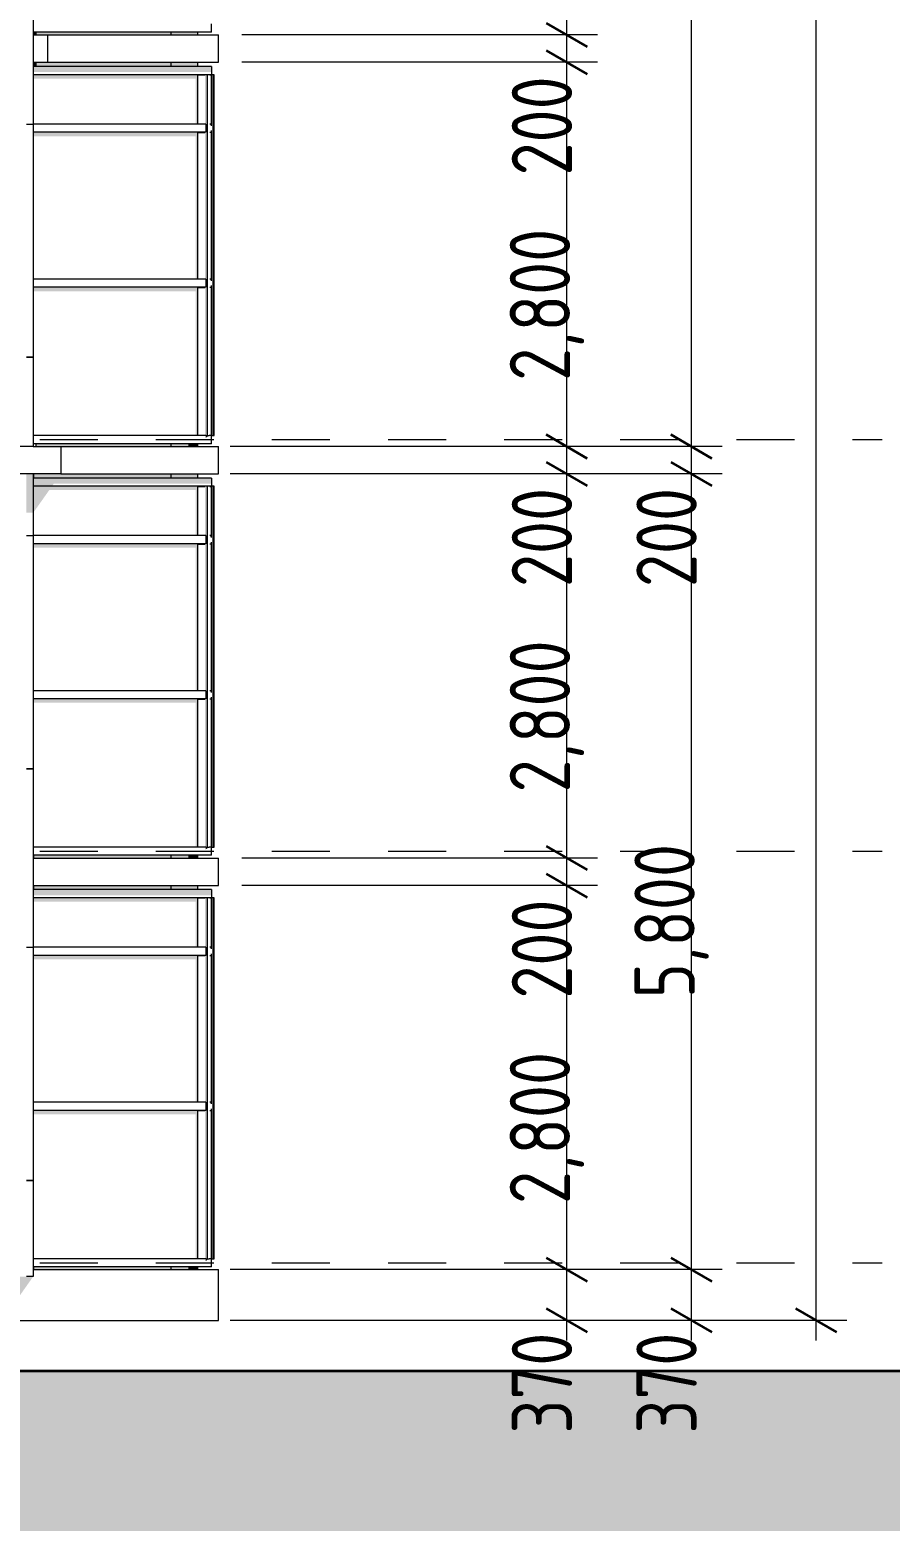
# Model space of a CAD drawing. Header units: millimetres. Extents: x 18162 to 7085488, y 72188 to 247925.
# Drawn here: x 6577329 to 6583603, y 108458 to 119329 of the extents above; entities that cross this region are included whole.
import ezdxf

# ---------------------------------------------------------------- set-up
doc = ezdxf.new("R2010")
doc.units = ezdxf.units.MM
doc.header["$MEASUREMENT"] = 0
doc.linetypes.add('Dashed', pattern=[423.333333, 211.666667, -211.666667])
for name, color, linetype in [('Drawing & Figure', 7, 'Continuous'), ('Finish - Wall', 7, 'Continuous'), ('Interior - Stair & Railing', 7, 'Continuous'), ('Structural - Bearing', 7, 'Continuous')]:
    doc.layers.add(name, color=color, linetype=linetype)
doc.styles.add('GENERATED_STYLE_3', font='', dxfattribs={"width": 0.8})
doc.styles.get('GENERATED_STYLE_3').set_extended_font_data('ISOCPEUR MON')
doc.dimstyles.new('GENERATED_STYLE__33', dxfattribs={"dimtxt": 440.00001, "dimasz": 228, "dimexe": 0.18, "dimexo": 20220.414063, "dimgap": 0, "dimtad": 1, "dimdec": 0, "dimzin": 0, "dimdsep": 46, "dimtxsty": 'GENERATED_STYLE_3', "dimblk": 'ARROWHEAD_2', "dimblk1": 'ARROWHEAD_2', "dimblk2": 'ARROWHEAD_2', "dimcen": 0.09, "dimclrd": 13, "dimclre": 13, "dimclrt": 13, "dimadec": 0, "dimazin": 0, "dimtfac": 1, "dimtdec": 4, "dimtmove": 0, "dimatfit": 3, "dimfxl": 1, "dimtolj": 1, "dimtzin": 0, "dimarcsym": 0})
doc.dimstyles.new('GENERATED_STYLE__34', dxfattribs={"dimtxt": 440.00001, "dimasz": 228, "dimexe": 0.18, "dimexo": 20421.096515, "dimgap": 0, "dimtad": 1, "dimdec": 0, "dimzin": 0, "dimdsep": 46, "dimtxsty": 'GENERATED_STYLE_3', "dimblk": 'ARROWHEAD_2', "dimblk1": 'ARROWHEAD_2', "dimblk2": 'ARROWHEAD_2', "dimcen": 0.09, "dimclrd": 13, "dimclre": 13, "dimclrt": 13, "dimadec": 0, "dimazin": 0, "dimtfac": 1, "dimtdec": 4, "dimtmove": 0, "dimatfit": 3, "dimfxl": 1, "dimtolj": 1, "dimtzin": 0, "dimarcsym": 0})
doc.dimstyles.new('GENERATED_STYLE__37', dxfattribs={"dimtxt": 440.00001, "dimasz": 228, "dimexe": 0.18, "dimexo": 21485.964059, "dimgap": 0, "dimtad": 1, "dimdec": 0, "dimzin": 0, "dimdsep": 46, "dimtxsty": 'GENERATED_STYLE_3', "dimblk": 'ARROWHEAD_2', "dimblk1": 'ARROWHEAD_2', "dimblk2": 'ARROWHEAD_2', "dimcen": 0.09, "dimclrd": 13, "dimclre": 13, "dimclrt": 13, "dimadec": 0, "dimazin": 0, "dimtfac": 1, "dimtdec": 4, "dimtmove": 0, "dimatfit": 3, "dimfxl": 1, "dimtolj": 1, "dimtzin": 0, "dimarcsym": 0})
doc.dimstyles.new('GENERATED_STYLE__38', dxfattribs={"dimtxt": 440.00001, "dimasz": 228, "dimexe": 0.18, "dimexo": 20336.646461, "dimgap": 0, "dimtad": 1, "dimdec": 0, "dimzin": 0, "dimdsep": 46, "dimtxsty": 'GENERATED_STYLE_3', "dimblk": 'ARROWHEAD_2', "dimblk1": 'ARROWHEAD_2', "dimblk2": 'ARROWHEAD_2', "dimcen": 0.09, "dimclrd": 13, "dimclre": 13, "dimclrt": 13, "dimadec": 0, "dimazin": 0, "dimtfac": 1, "dimtdec": 4, "dimtmove": 0, "dimatfit": 3, "dimfxl": 1, "dimtolj": 1, "dimtzin": 0, "dimarcsym": 0})
doc.dimstyles.new('GENERATED_STYLE__39', dxfattribs={"dimtxt": 440.00001, "dimasz": 228, "dimexe": 0.18, "dimexo": 20256.234337, "dimgap": 0, "dimtad": 1, "dimdec": 0, "dimzin": 0, "dimdsep": 46, "dimtxsty": 'GENERATED_STYLE_3', "dimblk": 'ARROWHEAD_2', "dimblk1": 'ARROWHEAD_2', "dimblk2": 'ARROWHEAD_2', "dimcen": 0.09, "dimclrd": 13, "dimclre": 13, "dimclrt": 13, "dimadec": 0, "dimazin": 0, "dimtfac": 1, "dimtdec": 4, "dimtmove": 0, "dimatfit": 3, "dimfxl": 1, "dimtolj": 1, "dimtzin": 0, "dimarcsym": 0})
doc.dimstyles.new('GENERATED_STYLE__41', dxfattribs={"dimtxt": 440.00001, "dimasz": 228, "dimexe": 0.18, "dimexo": 18955.962133, "dimgap": 0, "dimtad": 1, "dimdec": 0, "dimzin": 0, "dimdsep": 46, "dimtxsty": 'GENERATED_STYLE_3', "dimblk": 'ARROWHEAD_2', "dimblk1": 'ARROWHEAD_2', "dimblk2": 'ARROWHEAD_2', "dimcen": 0.09, "dimclrd": 13, "dimclre": 13, "dimclrt": 13, "dimadec": 0, "dimazin": 0, "dimtfac": 1, "dimtdec": 4, "dimtmove": 0, "dimatfit": 3, "dimfxl": 1, "dimtolj": 1, "dimtzin": 0, "dimarcsym": 0})
pattern_1 = [(0, (6480357.9, 110341.8), (0, 1000), []), (90, (6480357.9, 110341.8), (-1000, 0), [])]

# ---------------------------------------------------------------- blocks, each defined once
blk = doc.blocks.new('*X3114', base_point=(6480358, 110342))
at = {"layer": 'Structural - Bearing', "color": 7, "linetype": 'Continuous', "lineweight": 9}
blk.add_line((6577458, 119292), (6577458, 119092), dxfattribs=at)
blk = doc.blocks.new('*X3151', base_point=(6480358, 110342))
at = {"layer": 'Structural - Bearing', "color": 7, "linetype": 'Continuous', "lineweight": 13}
for p, q in [((6577304, 115642), (6577354, 115642)), ((6577304, 113942), (6577354, 113942)), ((6577354, 113942), (6577304, 113942))]:
    blk.add_line(p, q, dxfattribs=at)
blk = doc.blocks.new('*X3305', base_point=(6480358, 110342))
at = {"layer": 'Structural - Bearing', "color": 8, "linetype": 'Continuous', "lineweight": 13}
for p, q in [((6577304, 118642), (6577354, 118642)), ((6577304, 116942), (6577354, 116942)), ((6577354, 116942), (6577304, 116942))]:
    blk.add_line(p, q, dxfattribs=at)
blk = doc.blocks.new('*X3341', base_point=(6480358, 110342))
at = {"layer": 'Structural - Bearing', "color": 7, "linetype": 'Continuous', "lineweight": 13}
for p, q in [((6577304, 112642), (6577354, 112642)), ((6577304, 110942), (6577354, 110942)), ((6577354, 110942), (6577304, 110942))]:
    blk.add_line(p, q, dxfattribs=at)
blk = doc.blocks.new('*D3420', base_point=(6480358, 110342))
at = {"color": 13, "linetype": 'Continuous', "lineweight": 13}
for p, q in [((6581244, 110292), (6581244, 113092)), ((6581469, 110292), (6578874, 110292)), ((6581244, 109922), (6581244, 110292)), ((6581469, 109922), (6578874, 109922)), ((6581244, 109775), (6581244, 109922))]:
    blk.add_line(p, q, dxfattribs=at)
at = {"color": 12, "linetype": 'Continuous', "lineweight": 35}
for p, q in [((6581094, 110378), (6581394, 110205)), ((6581094, 110008), (6581394, 109835))]:
    blk.add_line(p, q, dxfattribs=at)
at = {"color": 13, "lineweight": 13, "insert": (6581283, 109097), "char_height": 440, "attachment_point": 7, "rotation": 90, "style": 'GENERATED_STYLE_3'}
blk.add_mtext('\\A1;{\\pql;\\fISOCPEUR MON|b0|i0|c0|p0;\\W0.800000;370}', dxfattribs=at)
blk = doc.blocks.new('ARROWHEAD_2')
at = {"color": 0, "linetype": 'Continuous', "lineweight": 0}
for p, q in [((-0.378, -0.655), (0.378, 0.655)), ((0, 0), (-1, 0))]:
    blk.add_line(p, q, dxfattribs=at)
blk = doc.blocks.new('*D3421', base_point=(6480358, 110342))
at = {"color": 12, "linetype": 'Continuous', "lineweight": 35}
for p, q in [((6581094, 113178), (6581394, 113005)), ((6581094, 110378), (6581394, 110205))]:
    blk.add_line(p, q, dxfattribs=at)
at = {"color": 13, "linetype": 'Continuous', "lineweight": 13}
blk.add_line((6581244, 110292), (6581244, 113092), dxfattribs=at)
at = {"color": 13, "lineweight": 13, "char_height": 440, "attachment_point": 7, "rotation": 90, "style": 'GENERATED_STYLE_3'}
for s, insert in [('\\A1;{\\pql;\\fISOCPEUR MON|b0|i0|c0|p0;\\W0.800000;200}', (6581283, 112267)), ('\\A1;{\\pql;\\fISOCPEUR MON|b0|i0|c0|p0;\\W0.800000;2,800}', (6581371, 110770))]:
    blk.add_mtext(s, dxfattribs=dict(at, insert=insert))
blk = doc.blocks.new('*D3422', base_point=(6480358, 110342))
at = {"color": 12, "linetype": 'Continuous', "lineweight": 35}
for p, q in [((6581094, 113378), (6581394, 113205)), ((6581094, 113178), (6581394, 113005))]:
    blk.add_line(p, q, dxfattribs=at)
at = {"color": 13, "linetype": 'Continuous', "lineweight": 13}
for p, q in [((6581469, 113292), (6578874, 113292)), ((6581244, 113092), (6581244, 113292)), ((6581469, 113092), (6578874, 113092)), ((6581244, 110292), (6581244, 113092))]:
    blk.add_line(p, q, dxfattribs=at)
blk = doc.blocks.new('*D3423', base_point=(6480358, 110342))
at = {"color": 12, "linetype": 'Continuous', "lineweight": 35}
for p, q in [((6581094, 116178), (6581394, 116005)), ((6581094, 113378), (6581394, 113205))]:
    blk.add_line(p, q, dxfattribs=at)
at = {"color": 13, "linetype": 'Continuous', "lineweight": 13}
blk.add_line((6581244, 113292), (6581244, 116092), dxfattribs=at)
at = {"color": 13, "lineweight": 13, "char_height": 440, "attachment_point": 7, "rotation": 90, "style": 'GENERATED_STYLE_3'}
for s, insert in [('\\A1;{\\pql;\\fISOCPEUR MON|b0|i0|c0|p0;\\W0.800000;200}', (6581283, 115267)), ('\\A1;{\\pql;\\fISOCPEUR MON|b0|i0|c0|p0;\\W0.800000;2,800}', (6581371, 113770))]:
    blk.add_mtext(s, dxfattribs=dict(at, insert=insert))
blk = doc.blocks.new('*D3424', base_point=(6480358, 110342))
at = {"color": 13, "linetype": 'Continuous', "lineweight": 13}
for p, q in [((6581244, 116292), (6581244, 119092)), ((6581244, 116092), (6581244, 116292)), ((6581469, 116092), (6578874, 116092)), ((6581244, 113292), (6581244, 116092))]:
    blk.add_line(p, q, dxfattribs=at)
at = {"color": 12, "linetype": 'Continuous', "lineweight": 35}
for p, q in [((6581094, 116378), (6581394, 116205)), ((6581094, 116178), (6581394, 116005))]:
    blk.add_line(p, q, dxfattribs=at)
blk = doc.blocks.new('*D3425', base_point=(6480358, 110342))
at = {"color": 12, "linetype": 'Continuous', "lineweight": 35}
for p, q in [((6581094, 119178), (6581394, 119005)), ((6581094, 116378), (6581394, 116205))]:
    blk.add_line(p, q, dxfattribs=at)
at = {"color": 13, "linetype": 'Continuous', "lineweight": 13}
for p, q in [((6581469, 119092), (6578874, 119092)), ((6581244, 116292), (6581244, 119092)), ((6581469, 116292), (6578874, 116292)), ((6581244, 116092), (6581244, 116292))]:
    blk.add_line(p, q, dxfattribs=at)
at = {"color": 13, "lineweight": 13, "char_height": 440, "attachment_point": 7, "rotation": 90, "style": 'GENERATED_STYLE_3'}
for s, insert in [('\\A1;{\\pql;\\fISOCPEUR MON|b0|i0|c0|p0;\\W0.800000;200}', (6581283, 118267)), ('\\A1;{\\pql;\\fISOCPEUR MON|b0|i0|c0|p0;\\W0.800000;2,800}', (6581371, 116770))]:
    blk.add_mtext(s, dxfattribs=dict(at, insert=insert))
blk = doc.blocks.new('*D3426', base_point=(6480358, 110342))
at = {"color": 13, "linetype": 'Continuous', "lineweight": 13}
for p, q in [((6581244, 119292), (6581244, 122092)), ((6581244, 119092), (6581244, 119292))]:
    blk.add_line(p, q, dxfattribs=at)
at = {"color": 12, "linetype": 'Continuous', "lineweight": 35}
for p, q in [((6581094, 119378), (6581394, 119205)), ((6581094, 119178), (6581394, 119005))]:
    blk.add_line(p, q, dxfattribs=at)
blk = doc.blocks.new('*D3427', base_point=(6480358, 110342))
at = {"color": 13, "linetype": 'Continuous', "lineweight": 13}
for p, q in [((6581469, 122092), (6578874, 122092)), ((6581244, 119292), (6581244, 122092)), ((6581469, 119292), (6578874, 119292)), ((6581244, 119092), (6581244, 119292))]:
    blk.add_line(p, q, dxfattribs=at)
at = {"color": 12, "linetype": 'Continuous', "lineweight": 35}
for p, q in [((6581094, 122178), (6581394, 122005)), ((6581094, 119378), (6581394, 119205))]:
    blk.add_line(p, q, dxfattribs=at)
at = {"color": 13, "lineweight": 13, "char_height": 440, "attachment_point": 7, "rotation": 90, "style": 'GENERATED_STYLE_3'}
for s, insert in [('\\A1;{\\pql;\\fISOCPEUR MON|b0|i0|c0|p0;\\W0.800000;200}', (6581283, 121267)), ('\\A1;{\\pql;\\fISOCPEUR MON|b0|i0|c0|p0;\\W0.800000;2,800}', (6581371, 119770))]:
    blk.add_mtext(s, dxfattribs=dict(at, insert=insert))
blk = doc.blocks.new('*D3454', base_point=(6480358, 110342))
at = {"color": 12, "linetype": 'Continuous', "lineweight": 35}
for p, q in [((6582003, 110378), (6582303, 110205)), ((6582003, 110008), (6582303, 109835))]:
    blk.add_line(p, q, dxfattribs=at)
at = {"color": 13, "linetype": 'Continuous', "lineweight": 13}
for p, q in [((6582153, 109922), (6582153, 110292)), ((6582378, 109922), (6578790, 109922)), ((6582153, 109775), (6582153, 109922))]:
    blk.add_line(p, q, dxfattribs=at)
at = {"color": 13, "lineweight": 13, "insert": (6582192, 109097), "char_height": 440, "attachment_point": 7, "rotation": 90, "style": 'GENERATED_STYLE_3'}
blk.add_mtext('\\A1;{\\pql;\\fISOCPEUR MON|b0|i0|c0|p0;\\W0.800000;370}', dxfattribs=at)
blk = doc.blocks.new('*D3455', base_point=(6480358, 110342))
at = {"color": 12, "linetype": 'Continuous', "lineweight": 35}
for p, q in [((6582003, 116178), (6582303, 116005)), ((6582003, 110378), (6582303, 110205))]:
    blk.add_line(p, q, dxfattribs=at)
at = {"color": 13, "linetype": 'Continuous', "lineweight": 13}
for p, q in [((6582378, 116092), (6578790, 116092)), ((6582153, 110292), (6582153, 116092)), ((6582378, 110292), (6578790, 110292)), ((6582153, 109922), (6582153, 110292))]:
    blk.add_line(p, q, dxfattribs=at)
at = {"color": 13, "lineweight": 13, "char_height": 440, "attachment_point": 7, "rotation": 90, "style": 'GENERATED_STYLE_3'}
for s, insert in [('\\A1;{\\pql;\\fISOCPEUR MON|b0|i0|c0|p0;\\W0.800000;200}', (6582192, 115267)), ('\\A1;{\\pql;\\fISOCPEUR MON|b0|i0|c0|p0;\\W0.800000;5,800}', (6582280, 112270))]:
    blk.add_mtext(s, dxfattribs=dict(at, insert=insert))
blk = doc.blocks.new('*D3456', base_point=(6480358, 110342))
at = {"color": 13, "linetype": 'Continuous', "lineweight": 13}
for p, q in [((6582153, 116292), (6582153, 149092)), ((6582153, 116092), (6582153, 116292)), ((6582378, 116092), (6578790, 116092))]:
    blk.add_line(p, q, dxfattribs=at)
at = {"color": 12, "linetype": 'Continuous', "lineweight": 35}
for p, q in [((6582003, 116378), (6582303, 116205)), ((6582003, 116178), (6582303, 116005))]:
    blk.add_line(p, q, dxfattribs=at)
blk = doc.blocks.new('*D3457', base_point=(6480358, 110342))
at = {"color": 12, "linetype": 'Continuous', "lineweight": 35}
for p, q in [((6582003, 149178), (6582303, 149005)), ((6582003, 116378), (6582303, 116205))]:
    blk.add_line(p, q, dxfattribs=at)
at = {"color": 13, "linetype": 'Continuous', "lineweight": 13}
for p, q in [((6582378, 149092), (6578790, 149092)), ((6582153, 116292), (6582153, 149092)), ((6582378, 116292), (6578790, 116292)), ((6582153, 116092), (6582153, 116292))]:
    blk.add_line(p, q, dxfattribs=at)
at = {"color": 13, "lineweight": 13, "char_height": 440, "attachment_point": 7, "rotation": 90, "style": 'GENERATED_STYLE_3'}
for s, insert in [('\\A1;{\\pql;\\fISOCPEUR MON|b0|i0|c0|p0;\\W0.800000;200}', (6582192, 148267)), ('\\A1;{\\pql;\\fISOCPEUR MON|b0|i0|c0|p0;\\W0.800000;32,800}', (6582280, 131647))]:
    blk.add_mtext(s, dxfattribs=dict(at, insert=insert))
blk = doc.blocks.new('*D3463', base_point=(6480358, 110342))
at = {"color": 13, "linetype": 'Continuous', "lineweight": 13}
for p, q in [((6583287, 160792), (6577610, 160792)), ((6583062, 109922), (6583062, 160792)), ((6583287, 109922), (6578912, 109922)), ((6583062, 109775), (6583062, 109922))]:
    blk.add_line(p, q, dxfattribs=at)
at = {"color": 12, "linetype": 'Continuous', "lineweight": 35}
for p, q in [((6582912, 160878), (6583212, 160705)), ((6582912, 110008), (6583212, 109835))]:
    blk.add_line(p, q, dxfattribs=at)
at = {"color": 13, "lineweight": 13, "insert": (6583189, 134681), "char_height": 440, "attachment_point": 7, "rotation": 90, "style": 'GENERATED_STYLE_3'}
blk.add_mtext('\\A1;{\\pql;\\fISOCPEUR MON|b0|i0|c0|p0;\\W0.800000;50,870}', dxfattribs=at)

msp = doc.modelspace()

# ---------------------------------------------------------------- hatches: boundary and pattern name
at = {"layer": 'Drawing & Figure', "linetype": 'Continuous', "lineweight": 0}
msp.add_hatch(color=49, dxfattribs=at).paths.add_polyline_path([(6684225.4, 109551.8), (6576088.5, 109551.8), (6570388.6, 108185), (6567418.6, 108195.1), (6558683.6, 106691.8), (6428160.1, 106691.8), (6428160.1, 72524.1), (6684225.4, 72524.1)])
at = {"layer": 'Finish - Wall', "linetype": 'Continuous', "lineweight": 0}
for points in [[(6577353.6, 119061.8), (6577353.6, 119021.1), (6578653.6, 119021.1), (6578653.6, 119061.8)], [(6577353.6, 119001.8), (6577353.6, 118973.5), (6578538.6, 118973.5), (6578538.6, 118641.8), (6578553.6, 118641.8), (6578553.6, 119001.8)], [(6578553.6, 118994.7), (6578606.2, 118994.7), (6578606.2, 119001.8), (6578553.6, 119001.8)], [(6578606.2, 118641.8), (6578611.2, 118641.8), (6578611.2, 118611.8), (6578623.6, 118611.8), (6578623.6, 119001.8), (6578606.2, 119001.8)], [(6578636, 119001.8), (6578641, 118994.7), (6578641, 119001.8)], [(6578641, 119001.8), (6578641, 118994.7), (6578648.6, 118994.7), (6578653.6, 119001.8)], [(6578606.2, 117511.8), (6578611.2, 117511.8), (6578611.2, 117481.8), (6578623.6, 117481.8), (6578623.6, 118611.8), (6578611.2, 118611.8), (6578611.2, 118581.8), (6578606.2, 118581.8)], [(6578641, 118641.8), (6578647.3, 118632.9), (6578653.6, 118629.2)], [(6578653.6, 118629.2), (6578653.6, 118641.8), (6578641, 118641.8)], [(6577353.6, 118581.8), (6577353.6, 118553.5), (6578538.6, 118553.5), (6578538.6, 117511.8), (6578553.6, 117511.8), (6578553.6, 118581.8)], [(6578606.2, 118581.8), (6578553.6, 118581.8), (6578553.6, 118574.7), (6578606.2, 118574.7)], [(6578653.6, 117499.2), (6578641, 117511.8), (6578647.3, 117502.9)], [(6578653.6, 117511.8), (6578641, 117511.8), (6578653.6, 117499.2)], [(6578553.6, 117451.8), (6577353.6, 117451.8), (6577353.6, 117423.5), (6578538.6, 117423.5), (6578538.6, 116371.8), (6578553.6, 116371.8)], [(6578606.2, 117451.8), (6578553.6, 117451.8), (6578553.6, 117444.7), (6578606.2, 117444.7)], [(6578611.2, 117451.8), (6578606.2, 117451.8), (6578606.2, 116371.8), (6578623.6, 116371.8), (6578623.6, 117481.8), (6578611.2, 117481.8)], [(6578611.2, 116371.8), (6578611.2, 116354.2), (6578636, 116371.8)], [(6577353.6, 116001.8), (6577490.1, 116001.8), (6577503.7, 116021.1), (6578653.6, 116021.1), (6578653.6, 116061.8), (6577353.6, 116061.8)], [(6578553.6, 116001.8), (6577353.6, 116001.8), (6577353.6, 115808.7), (6577470.1, 115973.5), (6578538.6, 115973.5), (6578538.6, 115641.8), (6578553.6, 115641.8)], [(6578553.6, 116001.8), (6578553.6, 115994.7), (6578606.2, 115994.7), (6578606.2, 116001.8)], [(6578606.2, 115641.8), (6578611.2, 115641.8), (6578611.2, 115611.8), (6578623.6, 115611.8), (6578623.6, 116001.8), (6578606.2, 116001.8)], [(6578636, 116001.8), (6578641, 115994.7), (6578641, 116001.8)], [(6578653.6, 116001.8), (6578641, 116001.8), (6578641, 115994.7), (6578648.6, 115994.7)], [(6578553.6, 115581.8), (6577353.6, 115581.8), (6577353.6, 115553.5), (6578538.6, 115553.5), (6578538.6, 114511.8), (6578553.6, 114511.8)], [(6578606.2, 115581.8), (6578553.6, 115581.8), (6578553.6, 115574.7), (6578606.2, 115574.7)], [(6578606.2, 114511.8), (6578611.2, 114511.8), (6578611.2, 114481.8), (6578623.6, 114481.8), (6578623.6, 115611.8), (6578611.2, 115611.8), (6578611.2, 115581.8), (6578606.2, 115581.8)], [(6578641, 115641.8), (6578647.3, 115632.9), (6578653.6, 115629.2)], [(6578653.6, 115629.2), (6578653.6, 115641.8), (6578641, 115641.8)], [(6578611.2, 114451.8), (6578606.2, 114451.8), (6578606.2, 113371.8), (6578623.6, 113371.8), (6578623.6, 114481.8), (6578611.2, 114481.8)], [(6578641, 114511.8), (6578647.3, 114502.9), (6578653.6, 114499.2)], [(6578653.6, 114511.8), (6578641, 114511.8), (6578653.6, 114499.2)], [(6577353.6, 114451.8), (6577353.6, 114423.5), (6578538.6, 114423.5), (6578538.6, 113371.8), (6578553.6, 113371.8), (6578553.6, 114451.8)], [(6578553.6, 114444.7), (6578606.2, 114444.7), (6578606.2, 114451.8), (6578553.6, 114451.8)], [(6578611.2, 113371.8), (6578611.2, 113354.2), (6578636, 113371.8)], [(6578653.6, 113061.8), (6577353.6, 113061.8), (6577353.6, 113021.1), (6578653.6, 113021.1)], [(6577353.6, 113001.8), (6577353.6, 112973.5), (6578538.6, 112973.5), (6578538.6, 112641.8), (6578553.6, 112641.8), (6578553.6, 113001.8)], [(6578553.6, 112994.7), (6578606.2, 112994.7), (6578606.2, 113001.8), (6578553.6, 113001.8)], [(6578606.2, 112641.8), (6578611.2, 112641.8), (6578611.2, 112611.8), (6578623.6, 112611.8), (6578623.6, 113001.8), (6578606.2, 113001.8)], [(6578636, 113001.8), (6578641, 112994.7), (6578641, 113001.8)], [(6578653.6, 113001.8), (6578641, 113001.8), (6578641, 112994.7), (6578648.6, 112994.7)], [(6578653.6, 112629.2), (6578641, 112641.8), (6578647.3, 112632.9)], [(6578653.6, 112629.2), (6578653.6, 112641.8), (6578641, 112641.8)], [(6577353.6, 112581.8), (6577353.6, 112553.5), (6578538.6, 112553.5), (6578538.6, 111511.8), (6578553.6, 111511.8), (6578553.6, 112581.8)], [(6578606.2, 112581.8), (6578553.6, 112581.8), (6578553.6, 112574.7), (6578606.2, 112574.7)], [(6578611.2, 112581.8), (6578606.2, 112581.8), (6578606.2, 111511.8), (6578611.2, 111511.8), (6578611.2, 111481.8), (6578623.6, 111481.8), (6578623.6, 112611.8), (6578611.2, 112611.8)], [(6578553.6, 111451.8), (6577353.6, 111451.8), (6577353.6, 111423.5), (6578538.6, 111423.5), (6578538.6, 110371.8), (6578553.6, 110371.8)], [(6578553.6, 111451.8), (6578553.6, 111444.7), (6578606.2, 111444.7), (6578606.2, 111451.8)], [(6578611.2, 111451.8), (6578606.2, 111451.8), (6578606.2, 110371.8), (6578623.6, 110371.8), (6578623.6, 111481.8), (6578611.2, 111481.8)], [(6578653.6, 111499.2), (6578641, 111511.8), (6578647.3, 111502.9)], [(6578653.6, 111511.8), (6578641, 111511.8), (6578653.6, 111499.2)], [(6578611.2, 110371.8), (6578611.2, 110354.2), (6578636, 110371.8)]]:
    msp.add_hatch(color=49, dxfattribs=at).paths.add_polyline_path(points)
at = {"layer": 'Interior - Stair & Railing', "linetype": 'Continuous', "lineweight": 0}
for points in [[(6578491.8, 116311.8), (6578491.6, 116311.8), (6578491.6, 116291.8), (6578491.8, 116291.8)], [(6578492.3, 116311.8), (6578491.8, 116311.8), (6578491.8, 116291.8), (6578492.3, 116291.8)], [(6578493.2, 116311.8), (6578492.3, 116311.8), (6578492.3, 116291.8), (6578493.2, 116291.8)], [(6578494.4, 116311.8), (6578493.2, 116311.8), (6578493.2, 116291.8), (6578494.4, 116291.8)], [(6578494.4, 116311.8), (6578494.4, 116291.8), (6578495.9, 116291.8), (6578495.9, 116311.8)], [(6578497.6, 116311.8), (6578495.9, 116311.8), (6578495.9, 116291.8), (6578497.6, 116291.8)], [(6578499.5, 116311.8), (6578497.6, 116311.8), (6578497.6, 116291.8), (6578499.5, 116291.8)], [(6578499.5, 116311.8), (6578499.5, 116291.8), (6578501.5, 116291.8), (6578501.5, 116311.8)], [(6578503.6, 116311.8), (6578501.5, 116311.8), (6578501.5, 116291.8), (6578503.6, 116291.8)], [(6578505.7, 116311.8), (6578503.6, 116311.8), (6578503.6, 116291.8), (6578505.7, 116291.8)], [(6578505.7, 116291.8), (6578507.7, 116291.8), (6578507.7, 116311.8), (6578505.7, 116311.8)], [(6578509.6, 116311.8), (6578507.7, 116311.8), (6578507.7, 116291.8), (6578509.6, 116291.8)], [(6578511.3, 116311.8), (6578509.6, 116311.8), (6578509.6, 116291.8), (6578511.3, 116291.8)], [(6578511.3, 116311.8), (6578511.3, 116291.8), (6578512.8, 116291.8), (6578512.8, 116311.8)], [(6578514, 116311.8), (6578512.8, 116311.8), (6578512.8, 116291.8), (6578514, 116291.8)], [(6578514.9, 116311.8), (6578514, 116311.8), (6578514, 116291.8), (6578514.9, 116291.8)], [(6578515.4, 116311.8), (6578514.9, 116311.8), (6578514.9, 116291.8), (6578515.4, 116291.8)], [(6578515.6, 116311.8), (6578515.4, 116311.8), (6578515.4, 116291.8), (6578515.6, 116291.8)], [(6578491.8, 113311.8), (6578491.6, 113311.8), (6578491.6, 113291.8), (6578491.8, 113291.8)], [(6578492.3, 113311.8), (6578491.8, 113311.8), (6578491.8, 113291.8), (6578492.3, 113291.8)], [(6578493.2, 113311.8), (6578492.3, 113311.8), (6578492.3, 113291.8), (6578493.2, 113291.8)], [(6578494.4, 113311.8), (6578493.2, 113311.8), (6578493.2, 113291.8), (6578494.4, 113291.8)], [(6578495.9, 113311.8), (6578494.4, 113311.8), (6578494.4, 113291.8), (6578495.9, 113291.8)], [(6578497.6, 113311.8), (6578495.9, 113311.8), (6578495.9, 113291.8), (6578497.6, 113291.8)], [(6578499.5, 113311.8), (6578497.6, 113311.8), (6578497.6, 113291.8), (6578499.5, 113291.8)], [(6578499.5, 113311.8), (6578499.5, 113291.8), (6578501.5, 113291.8), (6578501.5, 113311.8)], [(6578503.6, 113311.8), (6578501.5, 113311.8), (6578501.5, 113291.8), (6578503.6, 113291.8)], [(6578505.7, 113311.8), (6578503.6, 113311.8), (6578503.6, 113291.8), (6578505.7, 113291.8)], [(6578505.7, 113291.8), (6578507.7, 113291.8), (6578507.7, 113311.8), (6578505.7, 113311.8)], [(6578509.6, 113311.8), (6578507.7, 113311.8), (6578507.7, 113291.8), (6578509.6, 113291.8)], [(6578511.3, 113311.8), (6578509.6, 113311.8), (6578509.6, 113291.8), (6578511.3, 113291.8)], [(6578511.3, 113311.8), (6578511.3, 113291.8), (6578512.8, 113291.8), (6578512.8, 113311.8)], [(6578514, 113311.8), (6578512.8, 113311.8), (6578512.8, 113291.8), (6578514, 113291.8)], [(6578514.9, 113311.8), (6578514, 113311.8), (6578514, 113291.8), (6578514.9, 113291.8)], [(6578515.4, 113311.8), (6578514.9, 113311.8), (6578514.9, 113291.8), (6578515.4, 113291.8)], [(6578515.6, 113311.8), (6578515.4, 113311.8), (6578515.4, 113291.8), (6578515.6, 113291.8)], [(6578491.8, 110311.8), (6578491.6, 110311.8), (6578491.6, 110291.8), (6578491.8, 110291.8)], [(6578492.3, 110311.8), (6578491.8, 110311.8), (6578491.8, 110291.8), (6578492.3, 110291.8)], [(6578493.2, 110311.8), (6578492.3, 110311.8), (6578492.3, 110291.8), (6578493.2, 110291.8)], [(6578494.4, 110311.8), (6578493.2, 110311.8), (6578493.2, 110291.8), (6578494.4, 110291.8)], [(6578494.4, 110311.8), (6578494.4, 110291.8), (6578495.9, 110291.8), (6578495.9, 110311.8)], [(6578497.6, 110311.8), (6578495.9, 110311.8), (6578495.9, 110291.8), (6578497.6, 110291.8)], [(6578499.5, 110311.8), (6578497.6, 110311.8), (6578497.6, 110291.8), (6578499.5, 110291.8)], [(6578499.5, 110311.8), (6578499.5, 110291.8), (6578501.5, 110291.8), (6578501.5, 110311.8)], [(6578503.6, 110311.8), (6578501.5, 110311.8), (6578501.5, 110291.8), (6578503.6, 110291.8)], [(6578505.7, 110311.8), (6578503.6, 110311.8), (6578503.6, 110291.8), (6578505.7, 110291.8)], [(6578505.7, 110291.8), (6578507.7, 110291.8), (6578507.7, 110311.8), (6578505.7, 110311.8)], [(6578509.6, 110311.8), (6578507.7, 110311.8), (6578507.7, 110291.8), (6578509.6, 110291.8)], [(6578511.3, 110311.8), (6578509.6, 110311.8), (6578509.6, 110291.8), (6578511.3, 110291.8)], [(6578511.3, 110311.8), (6578511.3, 110291.8), (6578512.8, 110291.8), (6578512.8, 110311.8)], [(6578514, 110311.8), (6578512.8, 110311.8), (6578512.8, 110291.8), (6578514, 110291.8)], [(6578514.9, 110311.8), (6578514, 110311.8), (6578514, 110291.8), (6578514.9, 110291.8)], [(6578515.4, 110311.8), (6578514.9, 110311.8), (6578514.9, 110291.8), (6578515.4, 110291.8)], [(6578515.6, 110311.8), (6578515.4, 110311.8), (6578515.4, 110291.8), (6578515.6, 110291.8)]]:
    msp.add_hatch(color=49, dxfattribs=at).paths.add_polyline_path(points)
at = {"layer": 'Structural - Bearing', "linetype": 'Continuous', "lineweight": 0}
for points in [[(6577353.6, 119291.8), (6577373.6, 119291.8), (6577373.6, 119311.8), (6577353.6, 119311.8)], [(6577373.6, 119311.8), (6577373.6, 119291.8), (6578553.6, 119291.8), (6578553.6, 119311.8)], [(6577353.6, 119091.8), (6577353.6, 119061.8), (6577373.6, 119061.8), (6577373.6, 119091.8)], [(6577373.6, 119091.8), (6577373.6, 119061.8), (6578553.6, 119061.8), (6578553.6, 119091.8)], [(6578491.6, 116311.8), (6577373.6, 116311.8), (6577373.6, 116291.8), (6578491.6, 116291.8)], [(6578515.6, 116291.8), (6578553.6, 116291.8), (6578553.6, 116311.8), (6578515.6, 116311.8)], [(6577353.6, 116091.8), (6577303.6, 116091.8), (6577303.6, 115808.9), (6577353.6, 115808.9)], [(6578553.6, 116091.8), (6577353.6, 116091.8), (6577353.6, 116061.8), (6578553.6, 116061.8)], [(6577353.6, 113291.8), (6578491.6, 113291.8), (6578491.6, 113311.8), (6577353.6, 113311.8)], [(6578515.6, 113311.8), (6578515.6, 113291.8), (6578553.6, 113291.8), (6578553.6, 113311.8)], [(6577353.6, 113091.8), (6577353.6, 113061.8), (6578553.6, 113061.8), (6578553.6, 113091.8)], [(6577203.6, 110241.8), (6577203.6, 110029.7), (6577353.6, 110241.8)], [(6577353.6, 110291.8), (6578491.6, 110291.8), (6578491.6, 110311.8), (6577353.6, 110311.8)], [(6578515.6, 110311.8), (6578515.6, 110291.8), (6578553.6, 110291.8), (6578553.6, 110311.8)]]:
    msp.add_hatch(color=49, dxfattribs=at).paths.add_polyline_path(points)
at = {"layer": 'Structural - Bearing', "linetype": 'Continuous', "lineweight": 9}
h = msp.add_hatch(dxfattribs=at)
h.set_pattern_fill('Grid_100x100_0002', style=0, pattern_type=2)
h.set_pattern_definition([(0, (6480357.9, 110341.8), (0, 1000), []), (90, (6480357.9, 110341.8), (-1000, 0), [])])
h.paths.add_polyline_path([(6577373.6, 119311.8), (6577373.6, 119291.8), (6578553.6, 119291.8), (6578553.6, 119311.8)])
h = msp.add_hatch(dxfattribs=at)
h.set_pattern_fill('Grid_100x100_0002', style=0, pattern_type=2)
h.set_pattern_definition([(0, (6480357.9, 110341.8), (0, 1000), []), (90, (6480357.9, 110341.8), (-1000, 0), [])])
h.paths.add_polyline_path([(6577373.6, 119091.8), (6577373.6, 119061.8), (6578553.6, 119061.8), (6578553.6, 119091.8)])
h = msp.add_hatch(dxfattribs=at)
h.set_pattern_fill('Grid_100x100_0002', style=0, pattern_type=2)
h.set_pattern_definition([(0, (6480357.9, 110341.8), (0, 1000), []), (90, (6480357.9, 110341.8), (-1000, 0), [])])
h.paths.add_polyline_path([(6578491.6, 116311.8), (6577373.6, 116311.8), (6577373.6, 116291.8), (6578491.6, 116291.8)])
h = msp.add_hatch(dxfattribs=at)
h.set_pattern_fill('Grid_100x100_0002', style=0, pattern_type=2)
h.set_pattern_definition(pattern_1)
h.paths.add_polyline_path([(6578515.6, 116291.8), (6578553.6, 116291.8), (6578553.6, 116311.8), (6578515.6, 116311.8)])
h = msp.add_hatch(dxfattribs=at)
h.set_pattern_fill('Grid_100x100_0002', style=0, pattern_type=2)
h.set_pattern_definition([(0, (6480357.9, 110341.8), (0, 1000), []), (90, (6480357.9, 110341.8), (-1000, 0), [])])
h.paths.add_polyline_path([(6578553.6, 116091.8), (6577353.6, 116091.8), (6577353.6, 116061.8), (6578553.6, 116061.8)])
h = msp.add_hatch(dxfattribs=at)
h.set_pattern_fill('Grid_100x100_0002', style=0, pattern_type=2)
h.set_pattern_definition([(0, (6480357.9, 110341.8), (-1e-10, 1000), []), (90, (6480357.9, 110341.8), (-1000, 0), [])])
h.paths.add_polyline_path([(6577353.6, 113291.8), (6578491.6, 113291.8), (6578491.6, 113311.8), (6577353.6, 113311.8)])
h = msp.add_hatch(dxfattribs=at)
h.set_pattern_fill('Grid_100x100_0002', style=0, pattern_type=2)
h.set_pattern_definition(pattern_1)
h.paths.add_polyline_path([(6578515.6, 113311.8), (6578515.6, 113291.8), (6578553.6, 113291.8), (6578553.6, 113311.8)])
h = msp.add_hatch(dxfattribs=at)
h.set_pattern_fill('Grid_100x100_0002', style=0, pattern_type=2)
h.set_pattern_definition([(0, (6480357.9, 110341.8), (1e-10, 1000), []), (90, (6480357.9, 110341.8), (-1000, 0), [])])
h.paths.add_polyline_path([(6577353.6, 113091.8), (6577353.6, 113061.8), (6578553.6, 113061.8), (6578553.6, 113091.8)])
h = msp.add_hatch(dxfattribs=at)
h.set_pattern_fill('Grid_100x100_0002', style=0, pattern_type=2)
h.set_pattern_definition([(0, (6480357.9, 110341.8), (0, 1000), []), (90, (6480357.9, 110341.8), (-1000, 0), [])])
h.paths.add_polyline_path([(6577353.6, 110291.8), (6578491.6, 110291.8), (6578491.6, 110311.8), (6577353.6, 110311.8)])
h = msp.add_hatch(dxfattribs=at)
h.set_pattern_fill('Grid_100x100_0002', style=0, pattern_type=2)
h.set_pattern_definition([(0, (6480357.9, 110341.8), (0, 1000), []), (90, (6480357.9, 110341.8), (-1000, 0), [])])
h.paths.add_polyline_path([(6578515.6, 110311.8), (6578515.6, 110291.8), (6578553.6, 110291.8), (6578553.6, 110311.8)])

# ---------------------------------------------------------------- linework, layer by layer
at = {"color": 8, "linetype": 'Dashed', "lineweight": 13, "ltscale": 2}
for p, q in [((6552000.8, 116341.8), (6583543.5, 116341.8)), ((6552000.8, 113341.8), (6583543.5, 113341.8)), ((6552000.8, 110341.8), (6583543.5, 110341.8))]:
    msp.add_line(p, q, dxfattribs=at)
at = {"layer": 'Drawing & Figure', "color": 7, "linetype": 'Continuous', "lineweight": 35, "flags": 128}
msp.add_lwpolyline([(6684225.4, 109551.8), (6576088.5, 109551.8), (6570388.6, 108185), (6567418.6, 108195.1), (6558683.6, 106691.8), (6428160.1, 106691.8), (6428160.1, 72524.1), (6684225.4, 72524.1)], close=True, dxfattribs=at)
at = {"layer": 'Finish - Wall', "color": 7, "linetype": 'Continuous', "lineweight": 9}
for p, q in [((6578653.6, 119311.8), (6578653.6, 119371.8)), ((6578653.6, 119311.8), (6577353.6, 119311.8)), ((6578653.6, 119061.8), (6577353.6, 119061.8)), ((6578653.6, 119061.8), (6578653.6, 119001.8)), ((6578611.2, 119001.8), (6577353.6, 119001.8)), ((6578553.6, 118641.8), (6578553.6, 119001.8)), ((6578623.6, 119001.8), (6578611.2, 119001.8)), ((6578636, 119001.8), (6578623.6, 119001.8)), ((6578623.6, 118611.8), (6578623.6, 119001.8)), ((6578653.6, 119001.8), (6578636, 119001.8)), ((6578666, 119001.8), (6578653.6, 119001.8)), ((6578653.6, 118641.8), (6578653.6, 119001.8)), ((6578666, 118611.8), (6578666, 119001.8)), ((6578673.1, 119001.8), (6578666, 119001.8)), ((6578673.1, 118611.8), (6578673.1, 119001.8)), ((6578611.2, 118641.8), (6577353.6, 118641.8)), ((6578611.2, 118641.8), (6578611.2, 118581.8)), ((6578623.6, 117481.8), (6578623.6, 118611.8)), ((6578653.6, 118641.8), (6578641, 118641.8)), ((6578653.6, 118629.2), (6578653.6, 118641.8)), ((6578653.6, 118581.8), (6578653.6, 118594.4)), ((6578666, 117481.8), (6578666, 118611.8)), ((6578673.1, 117481.8), (6578673.1, 118611.8)), ((6578611.2, 118581.8), (6577353.6, 118581.8)), ((6578553.6, 117511.8), (6578553.6, 118581.8)), ((6578641, 118581.8), (6578653.6, 118581.8)), ((6578653.6, 117511.8), (6578653.6, 118581.8)), ((6578611.2, 117511.8), (6577353.6, 117511.8)), ((6578611.2, 117511.8), (6578611.2, 117451.8)), ((6578653.6, 117511.8), (6578641, 117511.8)), ((6578653.6, 117499.2), (6578653.6, 117511.8)), ((6578611.2, 117451.8), (6577353.6, 117451.8)), ((6578553.6, 116371.8), (6578553.6, 117451.8)), ((6578623.6, 116371.8), (6578623.6, 117481.8)), ((6578641, 117451.8), (6578653.6, 117451.8)), ((6578653.6, 117451.8), (6578653.6, 117464.4)), ((6578653.6, 116371.8), (6578653.6, 117451.8)), ((6578666, 116371.8), (6578666, 117481.8)), ((6578673.1, 116371.8), (6578673.1, 117481.8)), ((6578611.2, 116371.8), (6577353.6, 116371.8)), ((6578653.6, 116311.8), (6577353.6, 116311.8)), ((6578611.2, 116371.8), (6578623.6, 116371.8)), ((6578623.6, 116371.8), (6578636, 116371.8)), ((6578653.6, 116371.8), (6578636, 116371.8)), ((6578653.6, 116311.8), (6578653.6, 116371.8)), ((6578653.6, 116371.8), (6578666, 116371.8)), ((6578666, 116371.8), (6578673.1, 116371.8)), ((6578653.6, 116061.8), (6577353.6, 116061.8)), ((6578611.2, 116001.8), (6577353.6, 116001.8)), ((6578553.6, 115641.8), (6578553.6, 116001.8)), ((6578623.6, 116001.8), (6578611.2, 116001.8)), ((6578636, 116001.8), (6578623.6, 116001.8)), ((6578623.6, 115611.8), (6578623.6, 116001.8)), ((6578653.6, 116001.8), (6578636, 116001.8)), ((6578653.6, 116061.8), (6578653.6, 116001.8)), ((6578666, 116001.8), (6578653.6, 116001.8)), ((6578653.6, 115641.8), (6578653.6, 116001.8)), ((6578666, 115611.8), (6578666, 116001.8)), ((6578673.1, 116001.8), (6578666, 116001.8)), ((6578673.1, 115611.8), (6578673.1, 116001.8)), ((6578611.2, 115641.8), (6577353.6, 115641.8)), ((6578611.2, 115581.8), (6577353.6, 115581.8)), ((6578553.6, 114511.8), (6578553.6, 115581.8)), ((6578611.2, 115641.8), (6578611.2, 115581.8)), ((6578623.6, 114481.8), (6578623.6, 115611.8)), ((6578653.6, 115641.8), (6578641, 115641.8)), ((6578641, 115581.8), (6578653.6, 115581.8)), ((6578653.6, 115629.2), (6578653.6, 115641.8)), ((6578653.6, 115581.8), (6578653.6, 115594.4)), ((6578653.6, 114511.8), (6578653.6, 115581.8)), ((6578666, 114481.8), (6578666, 115611.8)), ((6578673.1, 114481.8), (6578673.1, 115611.8)), ((6578611.2, 114511.8), (6577353.6, 114511.8)), ((6578611.2, 114511.8), (6578611.2, 114451.8)), ((6578623.6, 113371.8), (6578623.6, 114481.8)), ((6578653.6, 114511.8), (6578641, 114511.8)), ((6578653.6, 114499.2), (6578653.6, 114511.8)), ((6578653.6, 114451.8), (6578653.6, 114464.4)), ((6578666, 113371.8), (6578666, 114481.8)), ((6578673.1, 113371.8), (6578673.1, 114481.8)), ((6578611.2, 114451.8), (6577353.6, 114451.8)), ((6578553.6, 113371.8), (6578553.6, 114451.8)), ((6578641, 114451.8), (6578653.6, 114451.8)), ((6578653.6, 113371.8), (6578653.6, 114451.8)), ((6578611.2, 113371.8), (6577353.6, 113371.8)), ((6578653.6, 113311.8), (6577353.6, 113311.8)), ((6578611.2, 113371.8), (6578623.6, 113371.8)), ((6578623.6, 113371.8), (6578636, 113371.8)), ((6578653.6, 113371.8), (6578636, 113371.8)), ((6578653.6, 113311.8), (6578653.6, 113371.8)), ((6578653.6, 113371.8), (6578666, 113371.8)), ((6578666, 113371.8), (6578673.1, 113371.8)), ((6578653.6, 113061.8), (6577353.6, 113061.8)), ((6578653.6, 113061.8), (6578653.6, 113001.8)), ((6578611.2, 113001.8), (6577353.6, 113001.8)), ((6578553.6, 112641.8), (6578553.6, 113001.8)), ((6578623.6, 113001.8), (6578611.2, 113001.8)), ((6578636, 113001.8), (6578623.6, 113001.8)), ((6578623.6, 112611.8), (6578623.6, 113001.8)), ((6578653.6, 113001.8), (6578636, 113001.8)), ((6578666, 113001.8), (6578653.6, 113001.8)), ((6578653.6, 112641.8), (6578653.6, 113001.8)), ((6578666, 112611.8), (6578666, 113001.8)), ((6578673.1, 113001.8), (6578666, 113001.8)), ((6578673.1, 112611.8), (6578673.1, 113001.8)), ((6578611.2, 112641.8), (6577353.6, 112641.8)), ((6578611.2, 112641.8), (6578611.2, 112581.8)), ((6578653.6, 112641.8), (6578641, 112641.8)), ((6578653.6, 112629.2), (6578653.6, 112641.8)), ((6578611.2, 112581.8), (6577353.6, 112581.8)), ((6578553.6, 111511.8), (6578553.6, 112581.8)), ((6578623.6, 111481.8), (6578623.6, 112611.8)), ((6578641, 112581.8), (6578653.6, 112581.8)), ((6578653.6, 112581.8), (6578653.6, 112594.4)), ((6578653.6, 111511.8), (6578653.6, 112581.8)), ((6578666, 111481.8), (6578666, 112611.8)), ((6578673.1, 111481.8), (6578673.1, 112611.8)), ((6578611.2, 111511.8), (6577353.6, 111511.8)), ((6578611.2, 111451.8), (6577353.6, 111451.8)), ((6578553.6, 110371.8), (6578553.6, 111451.8)), ((6578611.2, 111511.8), (6578611.2, 111451.8)), ((6578623.6, 110371.8), (6578623.6, 111481.8)), ((6578653.6, 111511.8), (6578641, 111511.8)), ((6578641, 111451.8), (6578653.6, 111451.8)), ((6578653.6, 111499.2), (6578653.6, 111511.8)), ((6578653.6, 111451.8), (6578653.6, 111464.4)), ((6578653.6, 110371.8), (6578653.6, 111451.8)), ((6578666, 110371.8), (6578666, 111481.8)), ((6578673.1, 110371.8), (6578673.1, 111481.8)), ((6578611.2, 110371.8), (6577353.6, 110371.8)), ((6578611.2, 110371.8), (6578623.6, 110371.8)), ((6578623.6, 110371.8), (6578636, 110371.8)), ((6578653.6, 110371.8), (6578636, 110371.8)), ((6578653.6, 110311.8), (6578653.6, 110371.8)), ((6578653.6, 110371.8), (6578666, 110371.8)), ((6578666, 110371.8), (6578673.1, 110371.8)), ((6578653.6, 110311.8), (6577353.6, 110311.8))]:
    msp.add_line(p, q, dxfattribs=at)
at = {"layer": 'Interior - Stair & Railing', "color": 7, "linetype": 'Continuous', "lineweight": 9}
for p, q in [((6578491.6, 116291.8), (6578491.6, 116311.8)), ((6578515.6, 116291.8), (6578515.6, 116311.8)), ((6578491.6, 113291.8), (6578491.6, 113311.8)), ((6578515.6, 113291.8), (6578515.6, 113311.8)), ((6578491.6, 110291.8), (6578491.6, 110311.8)), ((6578515.6, 110291.8), (6578515.6, 110311.8))]:
    msp.add_line(p, q, dxfattribs=at)
at = {"layer": 'Structural - Bearing', "color": 7, "linetype": 'Continuous', "lineweight": 13}
for p, q in [((6577353.6, 122241.8), (6577353.6, 119241.8)), ((6577353.6, 119291.8), (6578703.6, 119291.8)), ((6577373.6, 119311.8), (6577373.6, 119291.8)), ((6578553.6, 119291.8), (6578553.6, 119311.8)), ((6578703.6, 119091.8), (6578703.6, 119291.8)), ((6577353.6, 119241.8), (6577353.6, 116291.8)), ((6577353.6, 119091.8), (6578703.6, 119091.8)), ((6577373.6, 119091.8), (6577373.6, 119061.8)), ((6578553.6, 119061.8), (6578553.6, 119091.8)), ((6577373.6, 116311.8), (6577373.6, 116291.8)), ((6578553.6, 116291.8), (6578553.6, 116311.8)), ((6577353.7, 116291.8), (6558452.9, 116291.8)), ((6577353.7, 116291.8), (6577553.7, 116291.8)), ((6577553.7, 116291.8), (6577553.7, 116091.8)), ((6577553.7, 116291.8), (6578703.6, 116291.8)), ((6578703.6, 116091.8), (6578703.6, 116291.8)), ((6577353.7, 116091.8), (6558452.9, 116091.8)), ((6577353.6, 116091.8), (6577353.6, 113241.8)), ((6577553.7, 116091.8), (6577353.7, 116091.8)), ((6577553.7, 116091.8), (6578703.6, 116091.8)), ((6578553.6, 116061.8), (6578553.6, 116091.8)), ((6577353.6, 113291.8), (6578703.6, 113291.8)), ((6578553.6, 113291.8), (6578553.6, 113311.8)), ((6578703.6, 113091.8), (6578703.6, 113291.8)), ((6577353.6, 113241.8), (6577353.6, 110241.8)), ((6577353.6, 113091.8), (6578703.6, 113091.8)), ((6578553.6, 113061.8), (6578553.6, 113091.8)), ((6577353.6, 110241.8), (6577303.6, 110241.8)), ((6577353.6, 110291.8), (6578703.6, 110291.8)), ((6578553.6, 110291.8), (6578553.6, 110311.8)), ((6578703.6, 109921.8), (6578703.6, 110291.8)), ((6577203.6, 109921.8), (6578703.6, 109921.8))]:
    msp.add_line(p, q, dxfattribs=at)

# ---------------------------------------------------------------- block references
at = {"layer": 'Structural - Bearing', "lineweight": 0}
for name in ['*X3114', '*X3305', '*X3151', '*X3341']:
    msp.add_blockref(name, (6480357.9, 110341.8), dxfattribs=at)

# ---------------------------------------------------------------- dimensions: what is measured, and where the dimension line sits
at = {"color": 13, "linetype": 'Continuous', "lineweight": 13}
for base, p1, p2, dimstyle, picture, middle in [((6583061.8, 160791.8), (6557303.6, 109921.8), (6558653.6, 160791.8), 'GENERATED_STYLE__41', '*D3463', (6582753.8, 135585)), ((6582152.7, 149091.8), (6557878.3, 116291.8), (6557918.5, 149091.8), 'GENERATED_STYLE__39', '*D3457', (6581844.7, 132551.2)), ((6582152.7, 116291.8), (6557878.3, 116091.8), (6557878.3, 116291.8), 'GENERATED_STYLE__38', '*D3456', (6581844.7, 115769.7)), ((6581243.6, 122091.8), (6557978.6, 119291.8), (6557978.6, 122091.8), 'GENERATED_STYLE__33', '*D3427', (6580935.6, 120506.7)), ((6581243.6, 119291.8), (6557978.6, 119091.8), (6557978.6, 119291.8), 'GENERATED_STYLE__33', '*D3426', (6580935.6, 118769.7)), ((6581243.6, 119091.8), (6557878.3, 116291.8), (6557978.6, 119091.8), 'GENERATED_STYLE__33', '*D3425', (6580935.6, 117506.7)), ((6581243.6, 116291.8), (6557878.3, 116091.8), (6557878.3, 116291.8), 'GENERATED_STYLE__34', '*D3424', (6580935.6, 115769.7)), ((6582152.7, 116091.8), (6557303.6, 110291.8), (6557878.3, 116091.8), 'GENERATED_STYLE__38', '*D3455', (6581844.7, 113006.7)), ((6581243.6, 116091.8), (6557978.6, 113291.8), (6557878.3, 116091.8), 'GENERATED_STYLE__34', '*D3423', (6580935.6, 114506.7)), ((6581243.6, 113291.8), (6557978.6, 113091.8), (6557978.6, 113291.8), 'GENERATED_STYLE__33', '*D3422', (6580935.6, 112769.7)), ((6581243.6, 113091.8), (6557978.6, 110291.8), (6557978.6, 113091.8), 'GENERATED_STYLE__33', '*D3421', (6580935.6, 111506.7)), ((6581243.6, 110291.8), (6557993.6, 109921.8), (6557978.6, 110291.8), 'GENERATED_STYLE__33', '*D3420', (6580935.6, 109599.7)), ((6582152.7, 110291.8), (6557303.6, 109921.8), (6557303.6, 110291.8), 'GENERATED_STYLE__37', '*D3454', (6581844.7, 109599.7))]:
    dim = msp.add_linear_dim(base=base, p1=p1, p2=p2, angle=90, dimstyle=dimstyle, dxfattribs=at)
    dim.commit()
    dim.dimension.update_dxf_attribs({"geometry": picture, "text_midpoint": middle, "dimtype": 160, "text_rotation": 90})

doc.saveas('drawing.dxf')
